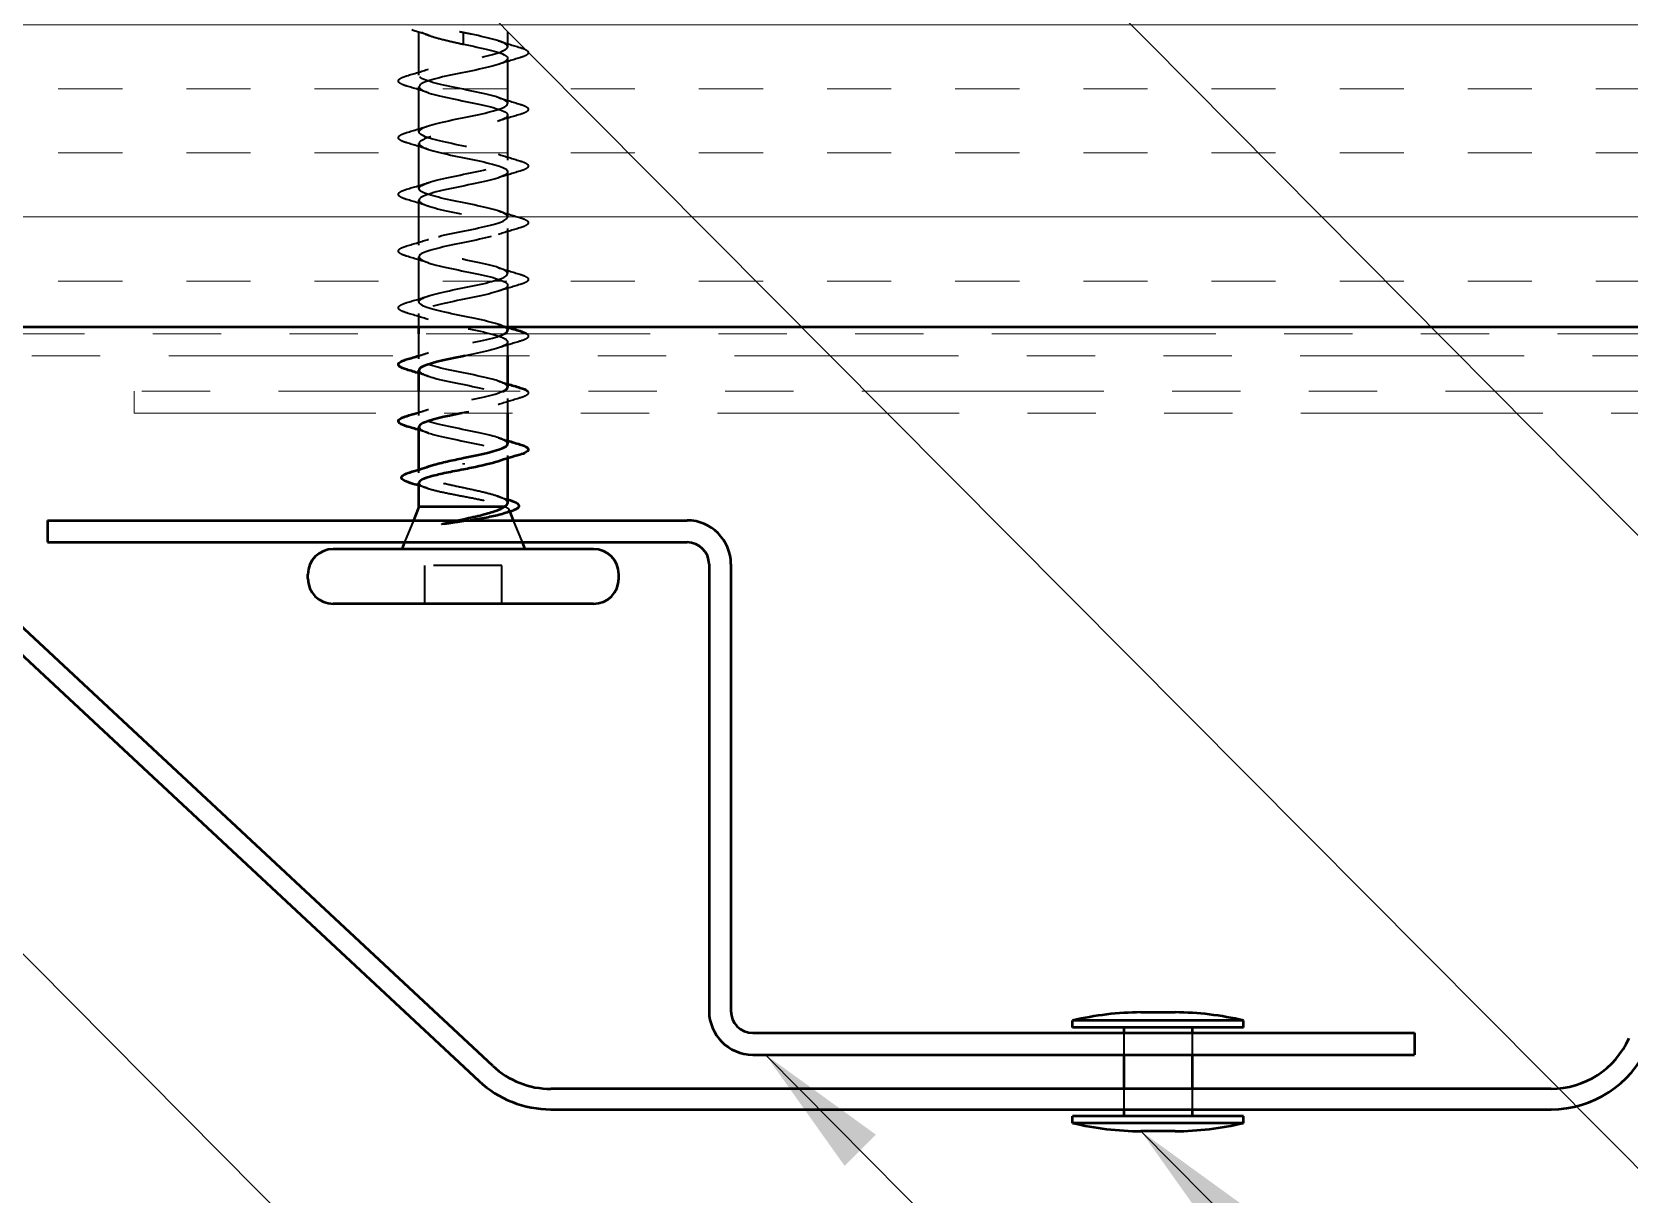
# Model space of a CAD drawing. Header units: inches. Extents: x 0.6 to 33.4, y 0.6 to 21.4.
# Drawn here: x 8.212 to 10.549, y 13.195 to 14.896 of the extents above; entities that cross this region are included whole.
import ezdxf

# ---------------------------------------------------------------- set-up
doc = ezdxf.new("R2010")
doc.units = ezdxf.units.IN
doc.header["$LTSCALE"] = 2
doc.header["$MEASUREMENT"] = 0
doc.linetypes.add('DASHED', pattern=[0.2067, 0.1654, -0.0413])
doc.linetypes.add('DOUBLE_DASH_CHAIN', pattern=[1.2403, 0.6614, -0.0827, 0.1654, -0.0827, 0.1654, -0.0827])
for name, color, linetype, lineweight in [('Hatch (ANSI)', 7, 'Continuous', 18), ('Hidden (ANSI)', 7, 'DASHED', 35), ('Symbol (ANSI)', 7, 'Continuous', 25), ('Visible (ANSI)', 7, 'Continuous', 50)]:
    doc.layers.add(name, color=color, linetype=linetype, lineweight=lineweight)
doc.styles.add('Note Text (ANSI)', font='tahoma.ttf')
doc.dimstyles.new('Default (ANSI)$7', dxfattribs={"dimscale": 2, "dimtxt": 0.12, "dimasz": 0.098425, "dimexe": 0.125, "dimexo": 0.0625, "dimgap": 0.031496, "dimtad": 0, "dimtih": 1, "dimtoh": 1, "dimrnd": 1e-08, "dimzin": 4, "dimdsep": 46, "dimtxsty": 'Note Text (ANSI)', "dimcen": 0.09, "dimdle": 0.393701, "dimclrd": 256, "dimclre": 256, "dimclrt": 256, "dimadec": 0, "dimazin": 1, "dimtfac": 1, "dimtofl": 0, "dimtmove": 0, "dimatfit": 3, "dimfxl": 0, "dimtolj": 1, "dimtzin": 4, "dimlwd": -1, "dimlwe": -1, "dimarcsym": 0})

msp = doc.modelspace()

# ---------------------------------------------------------------- hatches: boundary and pattern name
at = {"layer": 'Hatch (ANSI)', "true_color": 0x804000}
h = msp.add_hatch(dxfattribs=at)
h.set_pattern_fill('INSUL', color=36, scale=0.75, style=0)
h.paths.add_polyline_path([(1.78949, 14.96404), (14.10476, 14.96404), (14.10476, 14.46404), (1.78949, 14.46404)])

# ---------------------------------------------------------------- linework, layer by layer
at = {"layer": 'Hidden (ANSI)', "ltscale": 0.060136}
msp.add_line((8.7779, 14.83279), (8.7779, 14.89604), dxfattribs=at)
at = {"layer": 'Hidden (ANSI)', "ltscale": 0.028664}
for p, q in [((8.8429, 14.88751), (8.8429, 14.89504)), ((8.8429, 14.87804), (8.8429, 14.88557))]:
    msp.add_line(p, q, dxfattribs=at)
at = {"layer": 'Hidden (ANSI)', "ltscale": 0.002412}
msp.add_line((8.8429, 14.88557), (8.8429, 14.88751), dxfattribs=at)
at = {"layer": 'Hidden (ANSI)', "ltscale": 0.020614}
msp.add_line((8.9079, 14.87429), (8.9079, 14.89604), dxfattribs=at)
at = {"layer": 'Hidden (ANSI)', "ltscale": 0.062755}
for p, q in [((8.9079, 14.79129), (8.9079, 14.85729)), ((8.7779, 14.74979), (8.7779, 14.81579)), ((8.9079, 14.70829), (8.9079, 14.77429)), ((8.7779, 14.66679), (8.7779, 14.73279)), ((8.9079, 14.62529), (8.9079, 14.69129)), ((8.7779, 14.58379), (8.7779, 14.64979)), ((8.9079, 14.54229), (8.9079, 14.60829)), ((8.7779, 14.50079), (8.7779, 14.56679))]:
    msp.add_line(p, q, dxfattribs=at)
at = {"layer": 'Hidden (ANSI)', "ltscale": 0.058231}
msp.add_line((8.9079, 14.46404), (8.9079, 14.52529), dxfattribs=at)
at = {"layer": 'Hidden (ANSI)', "ltscale": 0.018709}
msp.add_line((8.7779, 14.46404), (8.7779, 14.48379), dxfattribs=at)
at = {"layer": 'Hidden (ANSI)', "ltscale": 0.034423}
msp.add_line((8.7779, 14.41779), (8.7779, 14.45404), dxfattribs=at)
at = {"layer": 'Hidden (ANSI)', "ltscale": 0.019185}
msp.add_line((8.9079, 14.42204), (8.9079, 14.44229), dxfattribs=at)
at = {"layer": 'Hidden (ANSI)', "ltscale": 0.03347}
msp.add_line((8.7779, 14.33479), (8.7779, 14.37004), dxfattribs=at)
at = {"layer": 'Hidden (ANSI)', "ltscale": 0.020137}
msp.add_line((8.9079, 14.33804), (8.9079, 14.35929), dxfattribs=at)
at = {"layer": 'Hidden (ANSI)', "ltscale": 0.004078}
msp.add_line((8.9079, 14.2719), (8.9079, 14.27629), dxfattribs=at)
at = {"layer": 'Hidden (ANSI)', "ltscale": 0.004504}
msp.add_line((8.7779, 14.2506), (8.7779, 14.25544), dxfattribs=at)
at = {"layer": 'Hidden (ANSI)', "ltscale": 0.004297}
msp.add_line((8.90424, 14.20104), (8.90256, 14.20104), dxfattribs=at)
at = {"layer": 'Hidden (ANSI)', "ltscale": 0.003456}
msp.add_line((8.90943, 14.19724), (8.91083, 14.19377), dxfattribs=at)
at = {"layer": 'Hidden (ANSI)', "ltscale": 0.032759}
for p, q in [((8.76983, 14.18104), (8.75693, 14.14904)), ((8.91596, 14.18104), (8.92887, 14.14904))]:
    msp.add_line(p, q, dxfattribs=at)
at = {"layer": 'Hidden (ANSI)', "ltscale": 0.107515}
msp.add_line((8.8994, 14.11504), (8.7864, 14.11504), dxfattribs=at)
at = {"layer": 'Hidden (ANSI)', "ltscale": 0.053232}
for p, q in [((8.7864, 14.05904), (8.7864, 14.11504)), ((8.8994, 14.05904), (8.8994, 14.11504))]:
    msp.add_line(p, q, dxfattribs=at)
at = {"layer": 'Hidden (ANSI)', "ltscale": 0.030375}
for p, q in [((9.8094, 13.43104), (9.8094, 13.39904)), ((9.9094, 13.43104), (9.9094, 13.39904))]:
    msp.add_line(p, q, dxfattribs=at)
at = {"layer": 'Hidden (ANSI)', "ltscale": 0.02847}
for p, q in [((9.8094, 13.34904), (9.8094, 13.31904)), ((9.9094, 13.34904), (9.9094, 13.31904))]:
    msp.add_line(p, q, dxfattribs=at)
at = {"layer": 'Hidden (ANSI)', "ltscale": 0.02659}
msp.add_open_spline([(8.79379, 14.89047), (8.78521, 14.89339), (8.77641, 14.89618), (8.76756, 14.89887)], degree=3, dxfattribs=at)
at = {"layer": 'Hidden (ANSI)', "ltscale": 1.055451}
msp.add_open_spline([(8.90752, 14.45929), (8.90746, 14.46231), (8.90261, 14.46533), (8.89319, 14.46835), (8.87623, 14.47379), (8.84571, 14.47923), (8.82057, 14.48467), (8.79543, 14.49011), (8.7775, 14.49555), (8.77791, 14.50099), (8.77831, 14.50643), (8.79702, 14.51187), (8.82243, 14.51731), (8.84783, 14.52275), (8.87809, 14.52819), (8.89441, 14.53362), (8.91073, 14.53906), (8.91194, 14.5445), (8.89729, 14.54994), (8.88264, 14.55538), (8.85318, 14.56082), (8.82721, 14.56626), (8.80123, 14.5717), (8.78062, 14.57714), (8.77817, 14.58258), (8.77572, 14.58802), (8.79161, 14.59346), (8.81597, 14.5989), (8.84033, 14.60434), (8.8714, 14.60977), (8.88989, 14.61521), (8.90838, 14.62065), (8.91296, 14.62609), (8.90077, 14.63153), (8.88859, 14.63697), (8.86053, 14.64241), (8.83402, 14.64785), (8.8075, 14.65329), (8.78445, 14.65873), (8.77917, 14.66417), (8.7739, 14.66961), (8.78678, 14.67505), (8.80981, 14.68049), (8.83285, 14.68592), (8.86439, 14.69136), (8.88484, 14.6968), (8.90528, 14.70224), (8.91317, 14.70768), (8.9036, 14.71312), (8.89403, 14.71856), (8.86769, 14.724), (8.84093, 14.72944), (8.81418, 14.73488), (8.78895, 14.74032), (8.7809, 14.74576), (8.77286, 14.7512), (8.78258, 14.75664), (8.80404, 14.76207), (8.82549, 14.76751), (8.85713, 14.77295), (8.8793, 14.77839), (8.90148, 14.78383), (8.91258, 14.78927), (8.90573, 14.79471), (8.89888, 14.80015), (8.87456, 14.80559), (8.84787, 14.81103), (8.82118, 14.81647), (8.79406, 14.82191), (8.78334, 14.82735), (8.77262, 14.83278), (8.77908, 14.83822), (8.79871, 14.84366), (8.81833, 14.8491), (8.84971, 14.85454), (8.87336, 14.85998), (8.897, 14.86542), (8.9112, 14.87086), (8.90715, 14.8763), (8.90309, 14.88174), (8.88107, 14.88718), (8.85475, 14.89262), (8.85084, 14.89342), (8.84687, 14.89423), (8.8429, 14.89504)], degree=3, knots=[14.1371669, 14.1371669, 14.1371669, 14.1371669, 14.8233233, 14.8233233, 14.8233233, 16.0586003, 16.0586003, 16.0586003, 17.2938772, 17.2938772, 17.2938772, 18.5291542, 18.5291542, 18.5291542, 19.7644311, 19.7644311, 19.7644311, 20.9997081, 20.9997081, 20.9997081, 22.234985, 22.234985, 22.234985, 23.470262, 23.470262, 23.470262, 24.7055389, 24.7055389, 24.7055389, 25.9408158, 25.9408158, 25.9408158, 27.1760928, 27.1760928, 27.1760928, 28.4113697, 28.4113697, 28.4113697, 29.6466467, 29.6466467, 29.6466467, 30.8819236, 30.8819236, 30.8819236, 32.1172006, 32.1172006, 32.1172006, 33.3524775, 33.3524775, 33.3524775, 34.5877545, 34.5877545, 34.5877545, 35.8230314, 35.8230314, 35.8230314, 37.0583084, 37.0583084, 37.0583084, 38.2935853, 38.2935853, 38.2935853, 39.5288622, 39.5288622, 39.5288622, 40.7641392, 40.7641392, 40.7641392, 41.9994161, 41.9994161, 41.9994161, 43.2346931, 43.2346931, 43.2346931, 44.46997, 44.46997, 44.46997, 45.705247, 45.705247, 45.705247, 46.9405239, 46.9405239, 46.9405239, 47.1238898, 47.1238898, 47.1238898, 47.1238898], dxfattribs=at)
at = {"layer": 'Hidden (ANSI)', "ltscale": 0.078553}
msp.add_open_spline([(8.78142, 14.89604), (8.78424, 14.8941), (8.78867, 14.89218), (8.80023, 14.88831), (8.80725, 14.88639), (8.81943, 14.88339), (8.82397, 14.88232), (8.83333, 14.88018), (8.8381, 14.87911), (8.8429, 14.87804)], degree=3, knots=[0, 0, 0, 0, 0.06772236, 0.06772236, 0.13544473, 0.13544473, 0.17287087, 0.17287087, 0.21029702, 0.21029702, 0.21029702, 0.21029702], dxfattribs=at)
at = {"layer": 'Hidden (ANSI)', "ltscale": 0.005187}
msp.add_open_spline([(8.8429, 14.89504), (8.84108, 14.89537), (8.83926, 14.89571), (8.83744, 14.89604)], degree=3, dxfattribs=at)
at = {"layer": 'Hidden (ANSI)', "ltscale": 1.104475}
msp.add_open_spline([(8.8429, 14.87804), (8.86966, 14.8726), (8.89546, 14.86716), (8.90427, 14.86172), (8.91309, 14.85628), (8.90428, 14.85084), (8.88331, 14.8454), (8.86235, 14.83996), (8.83075, 14.83453), (8.80814, 14.82909), (8.78552, 14.82365), (8.77352, 14.81821), (8.77959, 14.81277), (8.78566, 14.80733), (8.80936, 14.80189), (8.83597, 14.79645), (8.86258, 14.79101), (8.89019, 14.78557), (8.90164, 14.78013), (8.9131, 14.77469), (8.90758, 14.76925), (8.88851, 14.76381), (8.86944, 14.75838), (8.8382, 14.75294), (8.81419, 14.7475), (8.79018, 14.74206), (8.77513, 14.73662), (8.77838, 14.73118), (8.78164, 14.72574), (8.80296, 14.7203), (8.82912, 14.71486), (8.85528, 14.70942), (8.88437, 14.70398), (8.89834, 14.69854), (8.91231, 14.6931), (8.91014, 14.68766), (8.89319, 14.68223), (8.87623, 14.67679), (8.84571, 14.67135), (8.82057, 14.66591), (8.79543, 14.66047), (8.7775, 14.65503), (8.77791, 14.64959), (8.77831, 14.64415), (8.79702, 14.63871), (8.82243, 14.63327), (8.84783, 14.62783), (8.87809, 14.62239), (8.89441, 14.61695), (8.91073, 14.61151), (8.91194, 14.60608), (8.89729, 14.60064), (8.88264, 14.5952), (8.85318, 14.58976), (8.82721, 14.58432), (8.80123, 14.57888), (8.78062, 14.57344), (8.77817, 14.568), (8.77572, 14.56256), (8.79161, 14.55712), (8.81597, 14.55168), (8.84033, 14.54624), (8.8714, 14.5408), (8.88989, 14.53536), (8.90838, 14.52993), (8.91296, 14.52449), (8.90077, 14.51905), (8.88859, 14.51361), (8.86053, 14.50817), (8.83402, 14.50273), (8.8075, 14.49729), (8.78445, 14.49185), (8.77917, 14.48641), (8.7739, 14.48097), (8.78678, 14.47553), (8.80981, 14.47009), (8.83285, 14.46465), (8.86439, 14.45921), (8.88484, 14.45378), (8.90528, 14.44834), (8.91317, 14.4429), (8.9036, 14.43746), (8.89455, 14.43232), (8.87054, 14.42718), (8.84535, 14.42204)], degree=3, knots=[-47.1238898, -47.1238898, -47.1238898, -47.1238898, -45.8886129, -45.8886129, -45.8886129, -44.6533359, -44.6533359, -44.6533359, -43.418059, -43.418059, -43.418059, -42.182782, -42.182782, -42.182782, -40.9475051, -40.9475051, -40.9475051, -39.7122281, -39.7122281, -39.7122281, -38.4769512, -38.4769512, -38.4769512, -37.2416742, -37.2416742, -37.2416742, -36.0063973, -36.0063973, -36.0063973, -34.7711204, -34.7711204, -34.7711204, -33.5358434, -33.5358434, -33.5358434, -32.3005665, -32.3005665, -32.3005665, -31.0652895, -31.0652895, -31.0652895, -29.8300126, -29.8300126, -29.8300126, -28.5947356, -28.5947356, -28.5947356, -27.3594587, -27.3594587, -27.3594587, -26.1241817, -26.1241817, -26.1241817, -24.8889048, -24.8889048, -24.8889048, -23.6536278, -23.6536278, -23.6536278, -22.4183509, -22.4183509, -22.4183509, -21.183074, -21.183074, -21.183074, -19.947797, -19.947797, -19.947797, -18.7125201, -18.7125201, -18.7125201, -17.4772431, -17.4772431, -17.4772431, -16.2419662, -16.2419662, -16.2419662, -15.0066892, -15.0066892, -15.0066892, -13.7714123, -13.7714123, -13.7714123, -12.6042211, -12.6042211, -12.6042211, -12.6042211], dxfattribs=at)
at = {"layer": 'Hidden (ANSI)', "ltscale": 0.031888}
for points in [[(8.89392, 14.88312), (8.90433, 14.8797), (8.91499, 14.87648), (8.92568, 14.87334)], [(8.76012, 14.83184), (8.77081, 14.83498), (8.78146, 14.8382), (8.79187, 14.84162)], [(8.92568, 14.85824), (8.91499, 14.8551), (8.90433, 14.85188), (8.89392, 14.84846)], [(8.79187, 14.80696), (8.78146, 14.81038), (8.77081, 14.8136), (8.76012, 14.81674)], [(8.89392, 14.80012), (8.90433, 14.7967), (8.91499, 14.79348), (8.92568, 14.79034)], [(8.92568, 14.77524), (8.91499, 14.7721), (8.90433, 14.76888), (8.89392, 14.76546)], [(8.76012, 14.74884), (8.77081, 14.75198), (8.78146, 14.7552), (8.79187, 14.75862)], [(8.79187, 14.72396), (8.78146, 14.72738), (8.77081, 14.7306), (8.76012, 14.73374)], [(8.89392, 14.71712), (8.90433, 14.7137), (8.91499, 14.71048), (8.92568, 14.70734)], [(8.92568, 14.69224), (8.91499, 14.6891), (8.90433, 14.68588), (8.89392, 14.68246)], [(8.76012, 14.66584), (8.77081, 14.66898), (8.78146, 14.6722), (8.79187, 14.67562)], [(8.79187, 14.64096), (8.78146, 14.64438), (8.77081, 14.6476), (8.76012, 14.65074)], [(8.89392, 14.63412), (8.90433, 14.6307), (8.91499, 14.62748), (8.92568, 14.62434)], [(8.92568, 14.60924), (8.91499, 14.6061), (8.90433, 14.60288), (8.89392, 14.59946)], [(8.76012, 14.58284), (8.77081, 14.58598), (8.78146, 14.5892), (8.79187, 14.59262)], [(8.79187, 14.55796), (8.78146, 14.56138), (8.77081, 14.5646), (8.76012, 14.56774)], [(8.89392, 14.55112), (8.90433, 14.5477), (8.91499, 14.54448), (8.92568, 14.54134)], [(8.92568, 14.52624), (8.91499, 14.5231), (8.90433, 14.51988), (8.89392, 14.51646)], [(8.76012, 14.49984), (8.77081, 14.50298), (8.78146, 14.5062), (8.79187, 14.50962)], [(8.79187, 14.47496), (8.78146, 14.47838), (8.77081, 14.4816), (8.76012, 14.48474)], [(8.92568, 14.44324), (8.91499, 14.4401), (8.90433, 14.43688), (8.89392, 14.43346)], [(8.92568, 14.36024), (8.91499, 14.3571), (8.90433, 14.35388), (8.89392, 14.35046)]]:
    msp.add_open_spline(points, degree=3, dxfattribs=at)
at = {"layer": 'Hidden (ANSI)', "ltscale": 0.090851}
for points in [[(8.92568, 14.87334), (8.93074, 14.87186), (8.93431, 14.8704), (8.93726, 14.86788), (8.93791, 14.86687), (8.93787, 14.86391), (8.93625, 14.86252), (8.93177, 14.86022), (8.92905, 14.85923), (8.92568, 14.85824)], [(8.76012, 14.81674), (8.75505, 14.81822), (8.75149, 14.81968), (8.74854, 14.8222), (8.74788, 14.82321), (8.74792, 14.82617), (8.74955, 14.82756), (8.75403, 14.82986), (8.75674, 14.83085), (8.76012, 14.83184)], [(8.92568, 14.79034), (8.93074, 14.78886), (8.93431, 14.7874), (8.93726, 14.78488), (8.93791, 14.78387), (8.93787, 14.78091), (8.93625, 14.77952), (8.93177, 14.77722), (8.92905, 14.77623), (8.92568, 14.77524)], [(8.76012, 14.73374), (8.75505, 14.73522), (8.75149, 14.73668), (8.74854, 14.7392), (8.74788, 14.74021), (8.74792, 14.74317), (8.74955, 14.74456), (8.75403, 14.74686), (8.75674, 14.74785), (8.76012, 14.74884)], [(8.92568, 14.70734), (8.93074, 14.70586), (8.93431, 14.7044), (8.93726, 14.70188), (8.93791, 14.70087), (8.93787, 14.69791), (8.93625, 14.69652), (8.93177, 14.69422), (8.92905, 14.69323), (8.92568, 14.69224)], [(8.76012, 14.65074), (8.75505, 14.65222), (8.75149, 14.65368), (8.74854, 14.6562), (8.74788, 14.65721), (8.74792, 14.66017), (8.74955, 14.66156), (8.75403, 14.66386), (8.75674, 14.66485), (8.76012, 14.66584)], [(8.92568, 14.62434), (8.93074, 14.62286), (8.93431, 14.6214), (8.93726, 14.61888), (8.93791, 14.61787), (8.93787, 14.61491), (8.93625, 14.61352), (8.93177, 14.61122), (8.92905, 14.61023), (8.92568, 14.60924)], [(8.76012, 14.56774), (8.75505, 14.56922), (8.75149, 14.57068), (8.74854, 14.5732), (8.74788, 14.57421), (8.74792, 14.57717), (8.74955, 14.57856), (8.75403, 14.58086), (8.75674, 14.58185), (8.76012, 14.58284)], [(8.92568, 14.54134), (8.93074, 14.53986), (8.93431, 14.5384), (8.93726, 14.53588), (8.93791, 14.53487), (8.93787, 14.53191), (8.93625, 14.53052), (8.93177, 14.52822), (8.92905, 14.52723), (8.92568, 14.52624)], [(8.76012, 14.48474), (8.75505, 14.48622), (8.75149, 14.48768), (8.74854, 14.4902), (8.74788, 14.49121), (8.74792, 14.49417), (8.74955, 14.49556), (8.75403, 14.49786), (8.75674, 14.49885), (8.76012, 14.49984)]]:
    msp.add_open_spline(points, degree=3, knots=[0, 0, 0, 0, 0.08068206, 0.08068206, 0.12137804, 0.12137804, 0.18811443, 0.18811443, 0.24184971, 0.24184971, 0.24184971, 0.24184971], dxfattribs=at)
at = {"layer": 'Hidden (ANSI)', "ltscale": 0.014082}
for points in [[(8.89392, 14.46812), (8.89854, 14.4666), (8.9032, 14.46512), (8.9079, 14.46368)], [(8.79187, 14.39196), (8.78726, 14.39348), (8.78259, 14.39495), (8.7779, 14.3964)], [(8.89392, 14.38512), (8.89854, 14.3836), (8.9032, 14.38212), (8.9079, 14.38068)], [(8.79187, 14.30896), (8.78726, 14.31048), (8.78259, 14.31195), (8.7779, 14.3134)], [(8.89392, 14.30212), (8.89854, 14.3006), (8.9032, 14.29912), (8.9079, 14.29768)]]:
    msp.add_open_spline(points, degree=3, dxfattribs=at)
at = {"layer": 'Hidden (ANSI)', "ltscale": 0.370622}
msp.add_open_spline([(8.90758, 14.37629), (8.90741, 14.37978), (8.90075, 14.38327), (8.88851, 14.38676), (8.86944, 14.3922), (8.8382, 14.39764), (8.81419, 14.40308), (8.79018, 14.40852), (8.77513, 14.41396), (8.77838, 14.4194), (8.78164, 14.42484), (8.80296, 14.43028), (8.82912, 14.43572), (8.85528, 14.44116), (8.88437, 14.4466), (8.89834, 14.45204), (8.90006, 14.4527), (8.90153, 14.45337), (8.90276, 14.45404)], degree=3, knots=[7.8539816, 7.8539816, 7.8539816, 7.8539816, 8.6469386, 8.6469386, 8.6469386, 9.8822156, 9.8822156, 9.8822156, 11.1174925, 11.1174925, 11.1174925, 12.3527695, 12.3527695, 12.3527695, 13.5880464, 13.5880464, 13.5880464, 13.7397365, 13.7397365, 13.7397365, 13.7397365], dxfattribs=at)
at = {"layer": 'Hidden (ANSI)', "ltscale": 0.062398}
msp.add_open_spline([(8.93588, 14.45404), (8.93601, 14.45393), (8.93614, 14.45383), (8.93726, 14.45288), (8.93791, 14.45187), (8.93787, 14.44891), (8.93625, 14.44752), (8.93177, 14.44522), (8.92905, 14.44423), (8.92568, 14.44324)], degree=3, knots=[0.07556417, 0.07556417, 0.07556417, 0.07556417, 0.08068206, 0.08068206, 0.12137804, 0.12137804, 0.18811443, 0.18811443, 0.24184971, 0.24184971, 0.24184971, 0.24184971], dxfattribs=at)
at = {"layer": 'Hidden (ANSI)', "ltscale": 0.014529}
msp.add_open_spline([(8.77745, 14.42204), (8.7823, 14.42353), (8.78711, 14.42505), (8.79187, 14.42662)], degree=3, dxfattribs=at)
at = {"layer": 'Hidden (ANSI)', "ltscale": 0.299104}
msp.add_open_spline([(8.7781, 14.40079), (8.77838, 14.39669), (8.78789, 14.3926), (8.80404, 14.3885), (8.82549, 14.38306), (8.85713, 14.37763), (8.8793, 14.37219), (8.90148, 14.36675), (8.91258, 14.36131), (8.90573, 14.35587), (8.89888, 14.35043), (8.87456, 14.34499), (8.84787, 14.33955), (8.8454, 14.33905), (8.84292, 14.33854), (8.84046, 14.33804)], degree=3, knots=[-10.9955743, -10.9955743, -10.9955743, -10.9955743, -10.0655815, -10.0655815, -10.0655815, -8.8303045, -8.8303045, -8.8303045, -7.5950276, -7.5950276, -7.5950276, -6.3597506, -6.3597506, -6.3597506, -6.2453348, -6.2453348, -6.2453348, -6.2453348], dxfattribs=at)
at = {"layer": 'Hidden (ANSI)', "ltscale": 0.365849}
msp.add_open_spline([(8.90766, 14.29329), (8.9074, 14.29725), (8.89858, 14.30121), (8.88331, 14.30517), (8.86235, 14.31061), (8.83075, 14.31605), (8.80814, 14.32149), (8.78552, 14.32693), (8.77352, 14.33237), (8.77959, 14.33781), (8.78566, 14.34325), (8.80936, 14.34869), (8.83597, 14.35413), (8.86192, 14.35943), (8.88881, 14.36474), (8.90076, 14.37004)], degree=3, knots=[1.5707963, 1.5707963, 1.5707963, 1.5707963, 2.4705539, 2.4705539, 2.4705539, 3.7058308, 3.7058308, 3.7058308, 4.9411078, 4.9411078, 4.9411078, 6.1763847, 6.1763847, 6.1763847, 7.3808502, 7.3808502, 7.3808502, 7.3808502], dxfattribs=at)
at = {"layer": 'Hidden (ANSI)', "ltscale": 0.056547}
msp.add_open_spline([(8.93696, 14.37004), (8.93755, 14.36935), (8.93791, 14.36858), (8.93787, 14.36591), (8.93625, 14.36452), (8.93177, 14.36222), (8.92905, 14.36123), (8.92568, 14.36024)], degree=3, knots=[0.09115215, 0.09115215, 0.09115215, 0.09115215, 0.12137804, 0.12137804, 0.18811443, 0.18811443, 0.24184971, 0.24184971, 0.24184971, 0.24184971], dxfattribs=at)
at = {"layer": 'Hidden (ANSI)', "ltscale": 0.017814}
msp.add_open_spline([(8.77419, 14.33804), (8.78014, 14.33985), (8.78604, 14.3417), (8.79187, 14.34362)], degree=3, dxfattribs=at)
at = {"layer": 'Hidden (ANSI)', "ltscale": 0.239857}
msp.add_open_spline([(8.7782, 14.31779), (8.77839, 14.31416), (8.78563, 14.31054), (8.79871, 14.30692), (8.81833, 14.30148), (8.84971, 14.29604), (8.87336, 14.2906), (8.897, 14.28516), (8.9112, 14.27972), (8.90715, 14.27428), (8.90545, 14.27201), (8.90062, 14.26974), (8.89365, 14.26746)], degree=3, knots=[-4.712389, -4.712389, -4.712389, -4.712389, -3.8891967, -3.8891967, -3.8891967, -2.6539198, -2.6539198, -2.6539198, -1.4186428, -1.4186428, -1.4186428, -0.9026447, -0.9026447, -0.9026447, -0.9026447], dxfattribs=at)
at = {"layer": 'Hidden (ANSI)', "ltscale": 0.242834}
msp.add_open_spline([(8.9079, 14.20674), (8.9079, 14.20855), (8.90625, 14.21035), (8.89977, 14.21402), (8.89492, 14.21586), (8.88266, 14.21958), (8.87536, 14.22143), (8.85932, 14.22515), (8.85072, 14.22699), (8.83341, 14.23071), (8.82486, 14.23255), (8.80899, 14.23627), (8.80182, 14.23811), (8.78987, 14.24183), (8.78521, 14.24367), (8.77906, 14.24739), (8.77763, 14.24924), (8.77824, 14.25296), (8.78027, 14.2548), (8.7863, 14.25788), (8.78936, 14.2591), (8.79299, 14.26031)], degree=3, knots=[0.06910916, 0.06910916, 0.06910916, 0.06910916, 0.13496346, 0.13496346, 0.20244519, 0.20244519, 0.26992692, 0.26992692, 0.33740864, 0.33740864, 0.40489037, 0.40489037, 0.4723721, 0.4723721, 0.53985383, 0.53985383, 0.60733556, 0.60733556, 0.67481729, 0.67481729, 0.71918959, 0.71918959, 0.71918959, 0.71918959], dxfattribs=at)
at = {"layer": 'Hidden (ANSI)', "ltscale": 0.176677}
msp.add_open_spline([(8.7779, 14.23597), (8.7779, 14.23591), (8.7779, 14.23585), (8.77804, 14.23413), (8.77988, 14.2325), (8.78678, 14.22919), (8.79177, 14.22756), (8.80423, 14.22426), (8.81158, 14.22262), (8.82768, 14.21932), (8.83626, 14.21768), (8.85349, 14.21438), (8.86197, 14.21274), (8.87766, 14.20944), (8.88472, 14.2078), (8.8936, 14.2053), (8.89628, 14.20445), (8.90087, 14.20274), (8.90277, 14.20189), (8.90424, 14.20104)], degree=3, knots=[0.26492637, 0.26492637, 0.26492637, 0.26492637, 0.26748567, 0.26748567, 0.33435708, 0.33435708, 0.4012285, 0.4012285, 0.46809992, 0.46809992, 0.53497133, 0.53497133, 0.60184275, 0.60184275, 0.66871417, 0.66871417, 0.70324308, 0.70324308, 0.737772, 0.737772, 0.737772, 0.737772], dxfattribs=at)
at = {"layer": 'Hidden (ANSI)', "ltscale": 0.012886}
msp.add_open_spline([(8.79075, 14.228), (8.7865, 14.22937), (8.78221, 14.23071), (8.7779, 14.23202)], degree=3, dxfattribs=at)
at = {"layer": 'Hidden (ANSI)', "ltscale": 0.015281}
msp.add_open_spline([(8.89281, 14.21644), (8.89778, 14.21478), (8.90282, 14.21316), (8.9079, 14.21157)], degree=3, dxfattribs=at)
at = {"layer": 'Hidden (ANSI)', "ltscale": 0.061402}
msp.add_open_spline([(8.90424, 14.20104), (8.90768, 14.19954), (8.90948, 14.19807), (8.90969, 14.1951), (8.908, 14.19363), (8.90328, 14.19156), (8.90163, 14.19096), (8.89973, 14.19036)], degree=3, knots=[0, 0, 0, 0, 0.06713685, 0.06713685, 0.13596331, 0.13596331, 0.1644502, 0.1644502, 0.1644502, 0.1644502], dxfattribs=at)
at = {"layer": 'Hidden (ANSI)', "ltscale": 0.014703}
msp.add_open_spline([(8.82145, 14.17624), (8.81945, 14.17593), (8.8174, 14.17567), (8.8137, 14.17535), (8.81235, 14.1753), (8.81145, 14.1754), (8.81125, 14.17543), (8.8111, 14.1755), (8.81107, 14.17552), (8.81103, 14.17555), (8.81102, 14.17557), (8.81101, 14.17559), (8.811, 14.17561), (8.81101, 14.17563), (8.81101, 14.17564), (8.81102, 14.17567), (8.81103, 14.17568), (8.81106, 14.17572), (8.81109, 14.17575), (8.81118, 14.17582), (8.81127, 14.17587), (8.8117, 14.17609), (8.81223, 14.17626), (8.81333, 14.17658), (8.81412, 14.17677), (8.81486, 14.17693)], degree=3, knots=[0, 0, 0, 0, 0.015878436, 0.015878436, 0.030496322, 0.030496322, 0.033768739, 0.033768739, 0.034516096, 0.034516096, 0.034934038, 0.034934038, 0.035218632, 0.035218632, 0.035484827, 0.035484827, 0.035833283, 0.035833283, 0.03649102, 0.03649102, 0.038229075, 0.038229075, 0.045138635, 0.045138635, 0.057165667, 0.057165667, 0.057165667, 0.057165667], dxfattribs=at)
at = {"layer": 'Hidden (ANSI)', "ltscale": 0.018944}
msp.add_open_spline([(8.81486, 14.17693), (8.82112, 14.17829), (8.82759, 14.17965), (8.8341, 14.18104)], degree=3, dxfattribs=at)
at = {"layer": 'Hidden (ANSI)', "ltscale": 0.030286}
msp.add_open_spline([(8.85275, 14.18104), (8.85006, 14.18062), (8.84733, 14.18019), (8.83683, 14.17858), (8.82903, 14.17741), (8.82145, 14.17624)], degree=3, knots=[0.316172256, 0.316172256, 0.316172256, 0.316172256, 0.33737749, 0.33737749, 0.39716778, 0.39716778, 0.39716778, 0.39716778], dxfattribs=at)
at = {"layer": 'Visible (ANSI)', "color": 36, "true_color": 0x804000}
msp.add_line((14.10476, 14.46404), (1.78949, 14.46404), dxfattribs=at)
at = {"layer": 'Visible (ANSI)', "color": 30, "linetype": 'DOUBLE_DASH_CHAIN', "lineweight": 18, "ltscale": 0.247788, "true_color": 0xff8000}
for p, q in [((14.08276, 14.45404), (1.78949, 14.45404)), ((1.78949, 14.42204), (14.08276, 14.42204))]:
    msp.add_line(p, q, dxfattribs=at)
at = {"layer": 'Visible (ANSI)'}
for p, q in [((8.7779, 14.45404), (8.7779, 14.46404)), ((8.9079, 14.45929), (8.9079, 14.46404)), ((8.9079, 14.37629), (8.9079, 14.42204)), ((8.7779, 14.37004), (8.7779, 14.40079)), ((8.9079, 14.29329), (8.9079, 14.33804)), ((8.7779, 14.25544), (8.7779, 14.31779)), ((8.8429, 14.26501), (8.8429, 14.26307)), ((8.9079, 14.20674), (8.9079, 14.2719)), ((8.7779, 14.20104), (8.7779, 14.23597)), ((8.7779, 14.20104), (8.76983, 14.18104)), ((8.90256, 14.20104), (8.7779, 14.20104)), ((8.91083, 14.19377), (8.91596, 14.18104)), ((9.0334, 14.13904), (8.6524, 14.13904)), ((8.75693, 14.14904), (8.7529, 14.13904)), ((8.92887, 14.14904), (8.9329, 14.13904)), ((8.6154, 14.09604), (8.6154, 14.10204)), ((9.0704, 14.09604), (9.0704, 14.10204)), ((9.0334, 14.05904), (8.6524, 14.05904)), ((9.8844, 13.46104), (9.8344, 13.46104)), ((9.9844, 13.44904), (9.7344, 13.44904)), ((9.7344, 13.43904), (9.7344, 13.44904)), ((9.9844, 13.43904), (9.7344, 13.43904)), ((9.8094, 13.43904), (9.8094, 13.43104)), ((9.9094, 13.43904), (9.9094, 13.43104)), ((9.9844, 13.43904), (9.9844, 13.44904)), ((9.8094, 13.39904), (9.8094, 13.34904)), ((9.9094, 13.39904), (9.9094, 13.34904)), ((9.9844, 13.30904), (9.7344, 13.30904)), ((9.7344, 13.29904), (9.7344, 13.30904)), ((9.9844, 13.29904), (9.7344, 13.29904)), ((9.8094, 13.31904), (9.8094, 13.30904)), ((9.9094, 13.31904), (9.9094, 13.30904)), ((9.9844, 13.29904), (9.9844, 13.30904)), ((9.8844, 13.28704), (9.8344, 13.28704))]:
    msp.add_line(p, q, dxfattribs=at)
at = {"layer": 'Visible (ANSI)', "color": 30, "linetype": 'DOUBLE_DASH_CHAIN', "lineweight": 18, "ltscale": 0.267416, "true_color": 0xff8000}
for p, q in [((12.34111, 14.37004), (8.36099, 14.37004)), ((8.36099, 14.33804), (12.34111, 14.33804))]:
    msp.add_line(p, q, dxfattribs=at)
at = {"layer": 'Visible (ANSI)', "color": 30, "linetype": 'DOUBLE_DASH_CHAIN', "lineweight": 18, "ltscale": 0.004979, "true_color": 0xff8000}
msp.add_line((8.36099, 14.33804), (8.36099, 14.37004), dxfattribs=at)
at = {"layer": 'Visible (ANSI)', "color": 1, "true_color": 0xff0000}
for p, q in [((8.2344, 14.18104), (9.1704, 14.18104)), ((8.2344, 14.18104), (8.2344, 14.14904)), ((8.2344, 14.14904), (9.1704, 14.14904)), ((9.2024, 14.11704), (9.2024, 13.46304)), ((9.2344, 14.11704), (9.2344, 13.46304)), ((9.2664, 13.43104), (10.2344, 13.43104)), ((10.2344, 13.43104), (10.2344, 13.39904)), ((9.2664, 13.39904), (10.2344, 13.39904))]:
    msp.add_line(p, q, dxfattribs=at)
at = {"layer": 'Visible (ANSI)', "color": 5, "true_color": 0x0000ff}
for p, q in [((8.88586, 13.38262), (8.06038, 14.1524)), ((8.03992, 14.13046), (8.8654, 13.36068)), ((10.4344, 13.34904), (8.97111, 13.34904)), ((8.97111, 13.31904), (10.4344, 13.31904))]:
    msp.add_line(p, q, dxfattribs=at)
at = {"layer": 'Visible (ANSI)', "color": 1, "true_color": 0xff0000}
for centre, radius, start, end in [((9.1704, 14.11704), 0.064, 0, 90), ((9.1704, 14.11704), 0.032, 0, 90), ((9.2664, 13.46304), 0.064, 180, 270), ((9.2664, 13.46304), 0.032, 180, 270)]:
    msp.add_arc(centre, radius, start, end, dxfattribs=at)
at = {"layer": 'Visible (ANSI)'}
for centre, radius, start, end in [((8.6524, 14.10204), 0.037, 90, 180), ((9.0334, 14.10204), 0.037, 0, 90), ((8.6524, 14.09604), 0.037, 180, 270), ((9.0334, 14.09604), 0.037, 270, 0), ((9.83676, 13.01866), 0.44239, 90.30644, 103.37911), ((9.88203, 13.01866), 0.44239, 76.62089, 89.69356), ((9.83676, 13.72942), 0.44239, 256.62089, 269.69356), ((9.88203, 13.72942), 0.44239, 270.30644, 283.37911)]:
    msp.add_arc(centre, radius, start, end, dxfattribs=at)
at = {"layer": 'Visible (ANSI)', "color": 5, "true_color": 0x0000ff}
for centre, radius, start, end in [((10.4344, 13.47404), 0.125, 270, 336), ((10.4344, 13.47404), 0.155, 270, 336), ((8.97111, 13.47404), 0.125, 227, 270), ((8.97111, 13.47404), 0.155, 227, 270)]:
    msp.add_arc(centre, radius, start, end, dxfattribs=at)
at = {"layer": 'Visible (ANSI)'}
for points in [[(8.90276, 14.45404), (8.90599, 14.45579), (8.90756, 14.45754), (8.90752, 14.45929)], [(8.9079, 14.46368), (8.91379, 14.46186), (8.91973, 14.46009), (8.92568, 14.45834)], [(8.92568, 14.45834), (8.93042, 14.45695), (8.93385, 14.45558), (8.93588, 14.45404)], [(8.76012, 14.41684), (8.76592, 14.41854), (8.77171, 14.42027), (8.77745, 14.42204)], [(8.7779, 14.3964), (8.77201, 14.39822), (8.76607, 14.39999), (8.76012, 14.40174)], [(8.9079, 14.38068), (8.91379, 14.37886), (8.91973, 14.37709), (8.92568, 14.37534)], [(8.76012, 14.33384), (8.76482, 14.33522), (8.76952, 14.33662), (8.77419, 14.33804)], [(8.7779, 14.3134), (8.77201, 14.31522), (8.76607, 14.31699), (8.76012, 14.31874)], [(8.9079, 14.29768), (8.91379, 14.29586), (8.91973, 14.29409), (8.92568, 14.29234)], [(8.76449, 14.25134), (8.77409, 14.25422), (8.78366, 14.25719), (8.79299, 14.26031)], [(8.92568, 14.27724), (8.91499, 14.2741), (8.90433, 14.27088), (8.89392, 14.26746)], [(8.7779, 14.23202), (8.77381, 14.23326), (8.7697, 14.23448), (8.76559, 14.23569)], [(8.9079, 14.21157), (8.90909, 14.2112), (8.91027, 14.21083), (8.91147, 14.21046)], [(8.91009, 14.19355), (8.90663, 14.1925), (8.90317, 14.19144), (8.89973, 14.19036)]]:
    msp.add_open_spline(points, degree=3, dxfattribs=at)
for points, knots in [([(8.84535, 14.42204), (8.84388, 14.42174), (8.84241, 14.42144), (8.84093, 14.42114), (8.81418, 14.4157), (8.78895, 14.41026), (8.7809, 14.40482), (8.77892, 14.40348), (8.77801, 14.40213), (8.7781, 14.40079)], [-12.6042211, -12.6042211, -12.6042211, -12.6042211, -12.5361353, -12.5361353, -12.5361353, -11.3008584, -11.3008584, -11.3008584, -10.9955743, -10.9955743, -10.9955743, -10.9955743]), ([(8.76012, 14.40174), (8.75505, 14.40322), (8.75149, 14.40468), (8.74854, 14.4072), (8.74788, 14.40821), (8.74792, 14.41117), (8.74955, 14.41256), (8.75403, 14.41486), (8.75674, 14.41585), (8.76012, 14.41684)], [0, 0, 0, 0, 0.08068206, 0.08068206, 0.12137804, 0.12137804, 0.18811443, 0.18811443, 0.24184971, 0.24184971, 0.24184971, 0.24184971]), ([(8.90076, 14.37004), (8.90106, 14.37017), (8.90136, 14.37031), (8.90164, 14.37045), (8.90574, 14.37239), (8.90767, 14.37434), (8.90758, 14.37629)], [7.38085021, 7.38085021, 7.38085021, 7.38085021, 7.41166167, 7.41166167, 7.41166167, 7.85398163, 7.85398163, 7.85398163, 7.85398163]), ([(8.92568, 14.37534), (8.93074, 14.37386), (8.93431, 14.3724), (8.93652, 14.37051), (8.93676, 14.37028), (8.93696, 14.37004)], [0, 0, 0, 0, 0.080682059, 0.080682059, 0.091152149, 0.091152149, 0.091152149, 0.091152149]), ([(8.76012, 14.31874), (8.75505, 14.32022), (8.75149, 14.32168), (8.74854, 14.3242), (8.74788, 14.32521), (8.74792, 14.32817), (8.74955, 14.32956), (8.75403, 14.33186), (8.75674, 14.33285), (8.76012, 14.33384)], [0, 0, 0, 0, 0.08068206, 0.08068206, 0.12137804, 0.12137804, 0.18811443, 0.18811443, 0.24184971, 0.24184971, 0.24184971, 0.24184971]), ([(8.84046, 14.33804), (8.8163, 14.3331), (8.79307, 14.32817), (8.78334, 14.32323), (8.77976, 14.32142), (8.7781, 14.3196), (8.7782, 14.31779)], [-6.2453348, -6.2453348, -6.2453348, -6.2453348, -5.1244737, -5.1244737, -5.1244737, -4.712389, -4.712389, -4.712389, -4.712389]), ([(8.8429, 14.27254), (8.86966, 14.27798), (8.89546, 14.28342), (8.90427, 14.28886), (8.90667, 14.29033), (8.90776, 14.29181), (8.90766, 14.29329)], [0, 0, 0, 0, 1.2352769, 1.2352769, 1.2352769, 1.5707963, 1.5707963, 1.5707963, 1.5707963]), ([(8.92568, 14.29234), (8.93074, 14.29086), (8.93431, 14.2894), (8.93726, 14.28688), (8.93791, 14.28587), (8.93787, 14.28291), (8.93625, 14.28152), (8.93177, 14.27922), (8.92905, 14.27823), (8.92568, 14.27724)], [0, 0, 0, 0, 0.08068206, 0.08068206, 0.12137804, 0.12137804, 0.18811443, 0.18811443, 0.24184971, 0.24184971, 0.24184971, 0.24184971]), ([(8.79299, 14.26031), (8.79488, 14.26095), (8.79693, 14.26158), (8.80505, 14.26394), (8.81194, 14.26565), (8.82691, 14.2691), (8.83487, 14.27081), (8.8429, 14.27254)], [0.71918959, 0.71918959, 0.71918959, 0.71918959, 0.74229902, 0.74229902, 0.8048716, 0.8048716, 0.86744418, 0.86744418, 0.86744418, 0.86744418]), ([(8.89365, 14.26746), (8.88394, 14.2643), (8.87007, 14.26113), (8.85475, 14.25796), (8.85084, 14.25715), (8.84687, 14.25635), (8.8429, 14.25554)], [-0.90264469, -0.90264469, -0.90264469, -0.90264469, -0.18336589, -0.18336589, -0.18336589, 0, 0, 0, 0]), ([(8.76559, 14.23569), (8.76054, 14.23717), (8.75687, 14.23864), (8.7536, 14.24104), (8.75283, 14.24191), (8.75203, 14.24492), (8.75363, 14.24672), (8.75823, 14.24925), (8.761, 14.2503), (8.76449, 14.25134)], [0, 0, 0, 0, 0.07549597, 0.07549597, 0.11358326, 0.11358326, 0.18511439, 0.18511439, 0.2400252, 0.2400252, 0.2400252, 0.2400252]), ([(8.8429, 14.25554), (8.83428, 14.25389), (8.82575, 14.25225), (8.80984, 14.24895), (8.80264, 14.24731), (8.79054, 14.24401), (8.78577, 14.24237), (8.77948, 14.23913), (8.7779, 14.23756), (8.7779, 14.23597)], [0, 0, 0, 0, 0.06687142, 0.06687142, 0.13374283, 0.13374283, 0.20061425, 0.20061425, 0.26492637, 0.26492637, 0.26492637, 0.26492637]), ([(8.91147, 14.21046), (8.91629, 14.20898), (8.91984, 14.20748), (8.92301, 14.20502), (8.92376, 14.20413), (8.92455, 14.20117), (8.92317, 14.19934), (8.91971, 14.1972), (8.91838, 14.19654), (8.91492, 14.19511), (8.91267, 14.19433), (8.91009, 14.19355)], [0, 0, 0, 0, 0.0707422, 0.0707422, 0.10601969, 0.10601969, 0.17099056, 0.17099056, 0.2005585, 0.2005585, 0.23613752, 0.23613752, 0.23613752, 0.23613752]), ([(8.8341, 14.18104), (8.83728, 14.18171), (8.84047, 14.18239), (8.85303, 14.18511), (8.86214, 14.18715), (8.8781, 14.19118), (8.88492, 14.19313), (8.89587, 14.19708), (8.89999, 14.19903), (8.90256, 14.20104)], [0.0509905, 0.0509905, 0.0509905, 0.0509905, 0.07588897, 0.07588897, 0.1494652, 0.1494652, 0.21768686, 0.21768686, 0.28372234, 0.28372234, 0.28372234, 0.28372234]), ([(8.89973, 14.19036), (8.89692, 14.18948), (8.89357, 14.18861), (8.88317, 14.18623), (8.87532, 14.18477), (8.86218, 14.18254), (8.85752, 14.18179), (8.85275, 14.18104)], [0.1644502, 0.1644502, 0.1644502, 0.1644502, 0.20647998, 0.20647998, 0.27868739, 0.27868739, 0.31617226, 0.31617226, 0.31617226, 0.31617226]), ([(8.90256, 14.20104), (8.906, 14.2029), (8.90781, 14.20474), (8.9079, 14.20665), (8.9079, 14.20669), (8.9079, 14.20674)], [0, 0, 0, 0, 0.067481729, 0.067481729, 0.069109162, 0.069109162, 0.069109162, 0.069109162])]:
    msp.add_open_spline(points, degree=3, knots=knots, dxfattribs=at)

# ---------------------------------------------------------------- leaders
at = {"layer": 'Symbol (ANSI)', "annotation_type": 0, "has_hookline": 1, "hookline_direction": 0}
for points, text_width in [([(5.3421, 18.48404), (15.85704, 7.90611), (16.05389, 7.90611)], 1.98995), ([(8.65607, 16.08079), (15.90077, 8.77309), (16.09762, 8.77309)], 1.40083), ([(7.28738, 14.46404), (15.92686, 5.76157), (16.12371, 5.76157)], 2.86872), ([(6.23683, 14.42204), (15.94946, 4.64642), (16.14631, 4.64642)], 4.45958), ([(9.2851, 13.39904), (15.88078, 6.74037), (16.07763, 6.74037)], 1.40954), ([(9.8344, 13.28704), (15.86799, 7.19045), (16.06484, 7.19045)], 4.52003)]:
    msp.add_leader(points, dimstyle='Default (ANSI)$7', override={"dimtad": 0}, dxfattribs=dict(at, text_width=text_width))

doc.saveas('drawing.dxf')
